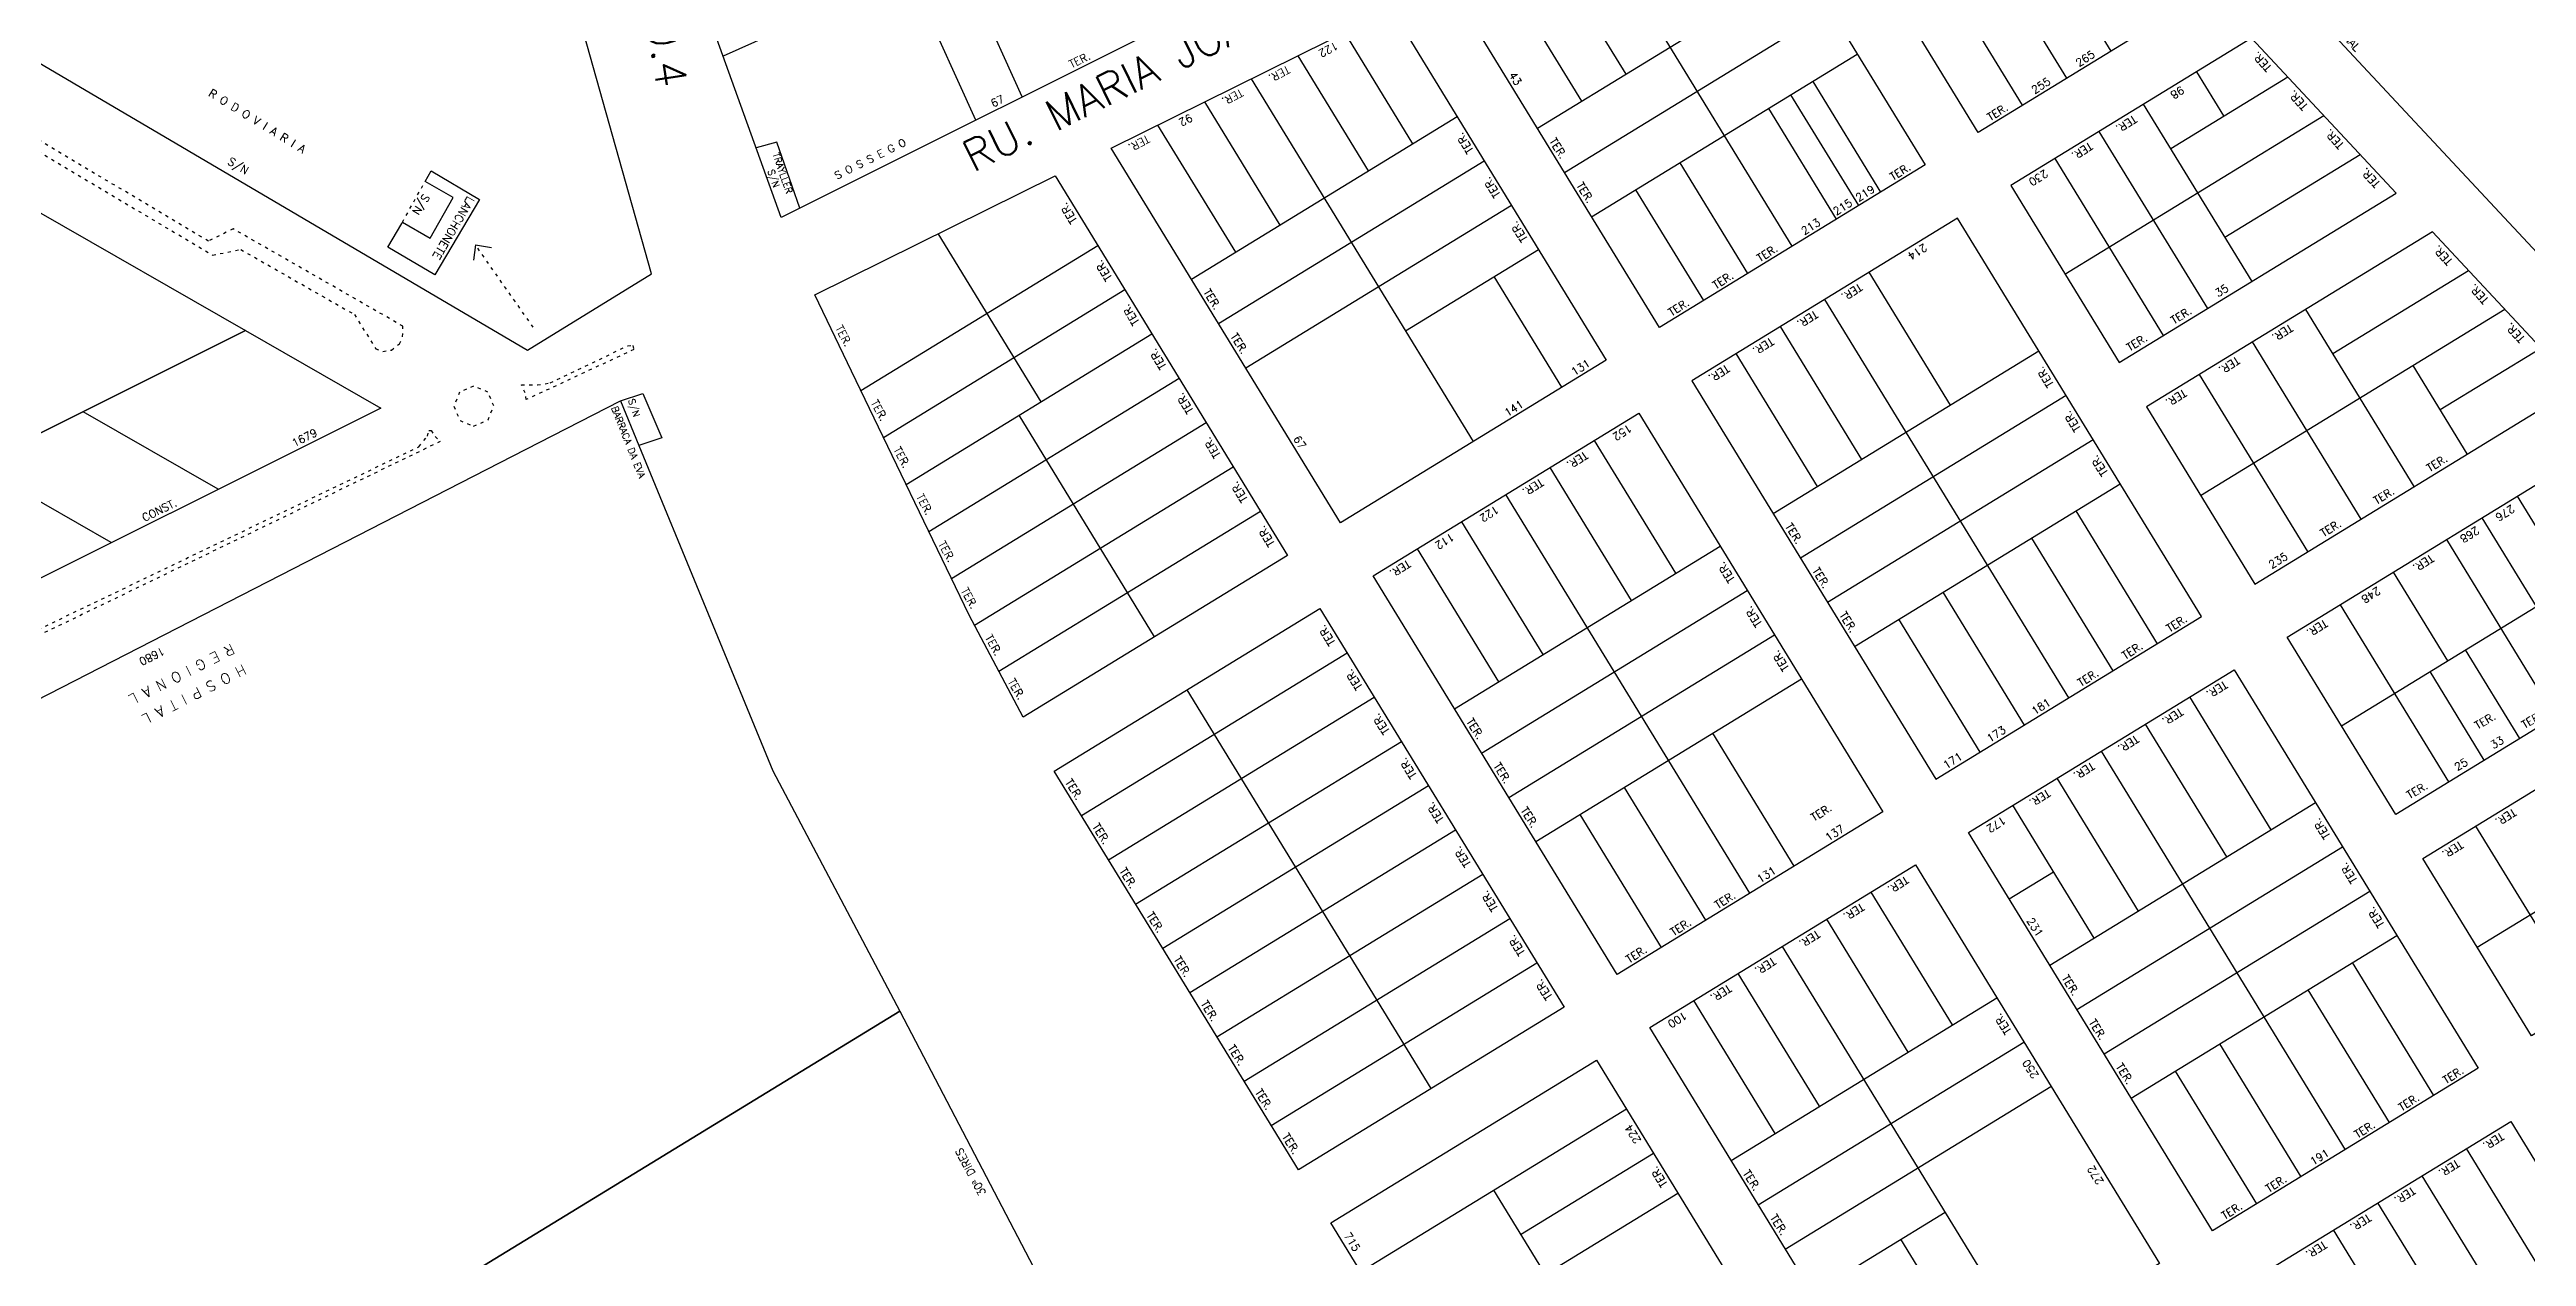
# Model space of a CAD drawing. Extents: x 714896 to 749292, y 8417558 to 8447149.
# Drawn here: x 741195.1 to 741672.1, y 8427460.9 to 8427693.3 of the extents above; entities that cross this region are included whole.
import ezdxf

# ---------------------------------------------------------------- set-up
doc = ezdxf.new("R2010")
doc.units = 0
doc.header["$MEASUREMENT"] = 0
doc.linetypes.add('ACAD_ISO03W100', pattern=[30, 12, -18])
for name, color, linetype in [('LOTE', 7, 'CONTINUOUS'), ('NUM-PORTA', 7, 'CONTINUOUS'), ('QUADRA', 6, 'CONTINUOUS'), ('TEXTO', 7, 'CONTINUOUS'), ('TEXTODERUA', 3, 'CONTINUOUS')]:
    doc.layers.add(name, color=color, linetype=linetype)
doc.styles.add('ROMANS', font='ROMANS.SHX', dxfattribs={"height": 1.5})

msp = doc.modelspace()

# ---------------------------------------------------------------- linework, layer by layer
at = {"layer": 'LOTE', "color": 7}
for p, q in [((741382.43, 8427684.22, 537.52), (741357.22, 8427739.7, 537.52)), ((741373.49, 8427679.74, 537.52), (741348.06, 8427735.67, 537.52)), ((741406.22, 8427728.59), (741324.8, 8427692.02)), ((741583.6, 8427687.81), (741560.1, 8427726.19)), ((741530.72, 8427655.43), (741491.36, 8427719.72)), ((741498.7, 8427688.59), (741482.36, 8427715.27)), ((741490.17, 8427683.37), (741473.36, 8427710.82)), ((741592.13, 8427693.03), (741579.07, 8427714.35)), ((741481.64, 8427678.15), (741532.81, 8427709.48)), ((741486.86, 8427669.62), (741538.03, 8427700.95)), ((741575.07, 8427682.59), (741562.02, 8427703.91)), ((741457.66, 8427675.19), (741444.56, 8427696.58)), ((741449.13, 8427669.97), (741435.55, 8427692.13)), ((741492.08, 8427661.09, 538.18), (741543.25, 8427692.42, 538.18)), ((741469.32, 8427617.84), (741426.55, 8427687.68)), ((741547.78, 8427665.88), (741534.72, 8427687.2)), ((741603.61, 8427674.27), (741626.15, 8427688.06)), ((741613.85, 8427680.53), (741608.63, 8427689.06)), ((741432.07, 8427659.52), (741417.55, 8427683.23)), ((741539.25, 8427660.66), (741526.2, 8427681.98)), ((741543.52, 8427663.27), (741530.46, 8427684.59)), ((741619.28, 8427648.68), (741598.39, 8427682.8)), ((741423.54, 8427654.3), (741408.55, 8427678.78)), ((741415.01, 8427649.08), (741466.18, 8427680.41)), ((741583.25, 8427650.07), (741633.11, 8427680.6)), ((741610.75, 8427643.46), (741589.86, 8427677.57)), ((741420.24, 8427640.55), (741471.41, 8427671.88)), ((741602.22, 8427638.24), (741581.34, 8427672.35)), ((741614.06, 8427657.21), (741640.08, 8427673.14)), ((741522.19, 8427650.21), (741509.14, 8427671.53)), ((741425.46, 8427632.02), (741476.63, 8427663.35)), ((741513.67, 8427644.99), (741500.61, 8427666.31)), ((741386.07, 8427625.49), (741366.24, 8427657.87)), ((741351.33, 8427627.67), (741396.95, 8427655.6)), ((741456.26, 8427639.16), (741481.85, 8427654.82)), ((741486.37, 8427628.28), (741473.32, 8427649.6)), ((741561.18, 8427624.84), (741545.52, 8427650.42)), ((741634.84, 8427634.76), (741660.97, 8427650.76)), ((741355.69, 8427618.62), (741402.17, 8427647.08)), ((741583.98, 8427568.44), (741536.99, 8427645.2)), ((741609.36, 8427607.43), (741667.94, 8427643.3)), ((741650.51, 8427609.17), (741629.62, 8427643.29)), ((741360.05, 8427609.56), (741407.39, 8427638.55)), ((741544.13, 8427614.39), (741528.46, 8427639.98)), ((741535.6, 8427609.17), (741519.93, 8427634.76)), ((741527.07, 8427603.95), (741578.24, 8427635.28)), ((741640.27, 8427602.91), (741619.38, 8427637.02)), ((741655.52, 8427623.97), (741674.9, 8427635.84)), ((741364.41, 8427600.51), (741412.61, 8427630.02)), ((741630.04, 8427596.64), (741609.15, 8427630.75)), ((741660.74, 8427615.44), (741650.3, 8427632.5)), ((741532.29, 8427595.42), (741583.46, 8427626.75)), ((741368.77, 8427591.45), (741417.83, 8427621.49)), ((741407.91, 8427580.24), (741381.8, 8427622.88)), ((741508.31, 8427592.46), (741492.64, 8427618.05)), ((741537.51, 8427586.89), (741588.68, 8427618.22)), ((741373.21, 8427582.44), (741423.06, 8427612.96)), ((741499.78, 8427587.24), (741484.11, 8427612.82)), ((741542.73, 8427578.36, 538.18), (741593.9, 8427609.69, 538.18)), ((741522.58, 8427530.85), (741475.58, 8427607.6)), ((741680.86, 8427590.24), (741670.42, 8427607.29)), ((741377.91, 8427573.59), (741428.28, 8427604.43)), ((741482.72, 8427576.8), (741467.06, 8427602.38)), ((741601.04, 8427578.89), (741585.38, 8427604.47)), ((741636.51, 8427563.08), (741699.62, 8427601.73)), ((741674.04, 8427586.06), (741663.59, 8427603.12)), ((741474.19, 8427571.57), (741458.53, 8427597.16)), ((741465.66, 8427566.35), (741516.83, 8427597.68)), ((741592.51, 8427573.67), (741576.85, 8427599.25)), ((741677.66, 8427564.83), (741656.77, 8427598.94)), ((741656.98, 8427575.62), (741646.54, 8427592.67)), ((741470.89, 8427557.82), (741522.06, 8427589.15)), ((741575.46, 8427563.22), (741559.79, 8427588.81)), ((741657.19, 8427552.29), (741636.3, 8427586.41)), ((741566.93, 8427558), (741551.26, 8427583.59)), ((741393.82, 8427545.81), (741444.99, 8427577.14, 551.24)), ((741476.11, 8427549.3), (741527.28, 8427580.63)), ((741670.84, 8427560.65), (741660.39, 8427577.71)), ((741481.33, 8427540.77), (741532.5, 8427572.1)), ((741664.01, 8427556.47), (741653.57, 8427573.53)), ((741399.04, 8427537.28), (741450.21, 8427568.62)), ((741461.18, 8427493.25, 551.24), (741414.18, 8427570.01, 551.24)), ((741622.97, 8427543.07), (741607.31, 8427568.65)), ((741614.44, 8427537.85), (741598.78, 8427563.43)), ((741404.26, 8427528.76), (741455.43, 8427560.09, 551.24)), ((741531.11, 8427536.07), (741515.44, 8427561.65)), ((741637.25, 8427481.45), (741590.25, 8427558.21)), ((741662.62, 8427520.44), (741724.27, 8427558.19)), ((741597.39, 8427527.4), (741581.72, 8427552.99)), ((741409.48, 8427520.23), (741460.65, 8427551.56)), ((741514.05, 8427525.63), (741498.39, 8427551.21)), ((741588.86, 8427522.18), (741573.19, 8427547.77)), ((741580.33, 8427516.96), (741631.5, 8427548.29)), ((741414.7, 8427511.7), (741465.87, 8427543.03)), ((741505.52, 8427520.4), (741489.86, 8427545.99)), ((741683.3, 8427509.65), (741662.41, 8427543.77)), ((741585.55, 8427508.43), (741636.72, 8427539.76)), ((741419.92, 8427503.17), (741471.1, 8427534.5)), ((741572.5, 8427529.75), (741581.03, 8427534.97)), ((741561.57, 8427505.47, 538.18), (741545.9, 8427531.06, 538.18)), ((741590.77, 8427499.9), (741641.94, 8427531.23)), ((741425.15, 8427494.64), (741476.32, 8427525.97)), ((741553.04, 8427500.25, 538.18), (741537.37, 8427525.84, 538.18)), ((741575.84, 8427443.86, 538.18), (741528.85, 8427520.61, 538.18)), ((741596, 8427491.37, 538.18), (741647.17, 8427522.7, 538.18)), ((741430.37, 8427486.11), (741481.54, 8427517.44)), ((741535.98, 8427489.81, 538.18), (741520.32, 8427515.39, 538.18)), ((741654.3, 8427491.9), (741638.64, 8427517.48)), ((741527.45, 8427484.58, 538.18), (741511.79, 8427510.17, 538.18)), ((741518.93, 8427479.36, 538.18), (741570.1, 8427510.69, 538.18)), ((741645.77, 8427486.68), (741630.11, 8427512.26)), ((741524.15, 8427470.83, 538.18), (741575.32, 8427502.17, 538.18)), ((741628.72, 8427476.23), (741613.05, 8427501.82)), ((741620.19, 8427471.01), (741604.52, 8427496.6)), ((741529.37, 8427462.31, 538.18), (741580.54, 8427493.64, 538.18)), ((741676.23, 8427456.08), (741660.57, 8427481.66)), ((741667.71, 8427450.86), (741652.04, 8427476.44)), ((741534.59, 8427453.78, 1076.36), (741560.18, 8427469.44, 1076.36)), ((741690.51, 8427394.46), (741643.51, 8427471.22)), ((741567.31, 8427438.64, 538.18), (741551.65, 8427464.22, 538.18)), ((741650.65, 8427440.41), (741634.98, 8427466))]:
    msp.add_line(p, q, dxfattribs=at)
at = {"layer": 'LOTE', "color": 7, "linetype": 'ACAD_ISO03W100', "ltscale": 0.05}
for points, elevation in [([(741263.14, 8427640.03), (741230.45, 8427658.78), (741225.66, 8427656.44), (741175.79, 8427686.12), (741178.32, 8427688.6), (741177.46, 8427689.32), (741173.42, 8427691.45), (741171.87, 8427691.35), (741170.43, 8427690.6), (741169.71, 8427689.13), (741169.68, 8427687.32), (741170.66, 8427685.71), (741172.19, 8427684.87), (741173.54, 8427685.23), (741226.48, 8427653.72), (741231.92, 8427654.81), (741253.79, 8427642.3), (741257.89, 8427635.71), (741259.28, 8427635.18), (741260.94, 8427635.43), (741262.46, 8427636.63), (741263.06, 8427638.01), (741263.14, 8427640.03)], 538.85), ([(741286.9, 8427625.9), (741286.7, 8427627.18), (741285.96, 8427628.72), (741289.04, 8427628.76), (741291.5, 8427629.11), (741306.45, 8427636.28), (741307.41, 8427636.33), (741307.6, 8427635.55), (741286.9, 8427625.9)], 539.01)]:
    msp.add_lwpolyline(points, close=True, dxfattribs=dict(at, elevation=elevation))
at = {"layer": 'LOTE', "color": 7, "linetype": 'CONTINUOUS', "flags": 128}
for points in [[(741335.15, 8427675.48), (741331.16, 8427674.41)], [(741339.58, 8427662.79), (741335.15, 8427675.48)], [(741151.57, 8427598.62), (741232.84, 8427639.19)], [(741151.57, 8427598.62), (741232.84, 8427639.19)], [(741227.55, 8427608.64), (741201.53, 8427623.56)], [(741206.97, 8427598.37), (741180.95, 8427613.29)]]:
    msp.add_lwpolyline(points, dxfattribs=at)
at = {"layer": 'LOTE', "color": 7, "ltscale": 0.05, "flags": 128}
for points in [[(741269.3, 8427649.94), (741260.23, 8427655.24), (741262.91, 8427659.8), (741263.03, 8427660.07), (741268.35, 8427657.02), (741272.78, 8427664.86), (741267.39, 8427667.9), (741268.55, 8427669.95), (741277.89, 8427664.46), (741269.3, 8427649.94)], [(741277.1, 8427655.69), (741276.73, 8427652.78)], [(741277.1, 8427655.69), (741280.22, 8427655.18)]]:
    msp.add_lwpolyline(points, dxfattribs=at)
at = {"layer": 'LOTE', "color": 7, "linetype": 'ACAD_ISO03W100', "ltscale": 0.05, "flags": 128}
for points in [[(741263.03, 8427660.07), (741267.39, 8427667.9)], [(741288.24, 8427639.83), (741277.1, 8427655.69)]]:
    msp.add_lwpolyline(points, dxfattribs=at)
at = {"layer": 'LOTE', "color": 7, "linetype": 'ACAD_ISO03W100', "ltscale": 0.05}
msp.add_lwpolyline([(741276.72, 8427620.82), (741279.52, 8427621.98), (741280.61, 8427624.69), (741279.5, 8427627.36), (741276.73, 8427628.49), (741274.05, 8427627.36), (741272.94, 8427624.62), (741274.14, 8427621.87), (741276.72, 8427620.82)], close=True, dxfattribs=at)
at = {"layer": 'LOTE', "color": 7}
msp.add_lwpolyline([(741305.05, 8427625.69), (741308.58, 8427617.06)], dxfattribs=at)
at = {"layer": 'LOTE', "color": 7, "linetype": 'ACAD_ISO03W100', "ltscale": 0.05, "elevation": 539.01}
msp.add_lwpolyline([(741183.46, 8427577.09), (741266.22, 8427616.83), (741267.84, 8427618.86), (741268.13, 8427619.96), (741268.56, 8427619.97), (741269.34, 8427618.79), (741270.3, 8427617.83), (741270.3, 8427617.83), (741190.03, 8427579.05)], dxfattribs=at)
at = {"layer": 'LOTE', "color": 7, "elevation": 538.01}
for points in [[(741447.6, 8427457.97), (741498.77, 8427489.3)], [(741478.41, 8427465.11), (741503.99, 8427480.77)], [(741457.52, 8427441.77), (741508.69, 8427473.1)], [(741473.19, 8427473.64), (741483.11, 8427457.43)]]:
    msp.add_lwpolyline(points, dxfattribs=at)
at = {"layer": 'QUADRA', "color": 6, "linetype": 'CONTINUOUS'}
for points in [[(741692.31, 8427634.77), (741574.61, 8427760.87), (741635.46, 8427790.95), (741711.58, 8427646.57), (741692.31, 8427634.77)], [(741529.17, 8427738.41), (741563.37, 8427755.31), (741610.83, 8427704.48), (741566.54, 8427677.36), (741529.17, 8427738.41)], [(741177.59, 8427583.7), (741162.38, 8427576.11), (741128.22, 8427595.74), (741028.5, 8427653.03), (741073.25, 8427730.67), (741232.84, 8427639.19), (741151.57, 8427598.62), (741177.59, 8427583.7)], [(741505.14, 8427639.77), (741464.36, 8427706.37), (741518.37, 8427733.07), (741556.31, 8427671.1), (741505.14, 8427639.77)], [(741494.9, 8427633.5), (741443.73, 8427602.17), (741399.55, 8427674.34), (741453.56, 8427701.03), (741494.9, 8427633.5)], [(741342.45, 8427646.11), (741388.75, 8427669), (741433.5, 8427595.91), (741382.61, 8427564.75), (741372.17, 8427584.39), (741349.54, 8427631.39), (741342.45, 8427646.11)], [(741258.87, 8427624.27), (741177.59, 8427583.7), (741151.57, 8427598.62), (741232.84, 8427639.19), (741258.87, 8427624.27)], [(741388.59, 8427554.34), (741439.76, 8427585.67), (741486.76, 8427508.92), (741435.59, 8427477.59), (741388.59, 8427554.34)], [(741270.46, 8427334.33), (741230.39, 8427376.26), (741313.38, 8427417.31), (741275.4, 8427457.06), (741358.84, 8427508.1), (741389.86, 8427448.74), (741270.46, 8427334.33)]]:
    msp.add_lwpolyline(points, close=True, dxfattribs=at)
at = {"layer": 'QUADRA', "color": 6}
for points in [[(741277.39, 8427769.69), (741177.4, 8427699.96), (741287.12, 8427635.43), (741310.99, 8427650.12), (741277.39, 8427769.69)], [(741619.18, 8427695.53), (741572.81, 8427667.13), (741593.69, 8427633.02), (741647.04, 8427665.68), (741619.18, 8427695.53)], [(741562.57, 8427660.86), (741511.4, 8427629.53), (741558.4, 8427552.78), (741609.57, 8427584.11), (741562.57, 8427660.86)], [(741598.92, 8427624.49), (741619.8, 8427590.38), (741681.87, 8427628.38), (741654.01, 8427658.22), (741598.92, 8427624.49)], [(741548.16, 8427546.51), (741496.99, 8427515.18), (741450, 8427591.94), (741501.17, 8427623.27), (741548.16, 8427546.51)], [(741710.07, 8427584.67), (741646.96, 8427546.03), (741626.07, 8427580.14), (741689.18, 8427618.78), (741710.07, 8427584.67)], [(741662.83, 8427497.12), (741611.66, 8427465.79), (741564.66, 8427542.54), (741615.84, 8427573.88), (741662.83, 8427497.12)], [(741714.92, 8427575.92), (741733.62, 8427540.46), (741673.07, 8427503.39), (741652.18, 8427537.5), (741714.92, 8427575.92)], [(741716.09, 8427410.13), (741664.92, 8427378.8), (741617.93, 8427455.56), (741669.1, 8427486.89), (741716.09, 8427410.13)]]:
    msp.add_lwpolyline(points, close=True, dxfattribs=at)
at = {"layer": 'QUADRA', "linetype": 'CONTINUOUS'}
msp.add_lwpolyline([(741392, 8427755), (741420, 8427703), (741336, 8427661), (741323, 8427697), (741317, 8427722), (741392, 8427755)], close=True, dxfattribs=at)
at = {"layer": 'QUADRA', "color": 6, "linetype": 'CONTINUOUS'}
for points, elevation in [([(741109.52, 8427502.72), (741160.16, 8427551.4), (741284.25, 8427615.02), (741305.05, 8427625.69), (741309.35, 8427627.05), (741313.01, 8427618.56), (741308.58, 8427617.06), (741334.4, 8427554.41), (741358.84, 8427508.1), (741275.4, 8427457.06), (741313.38, 8427417.31), (741230.39, 8427376.26), (741109.52, 8427502.72)], 540.75), ([(741493.03, 8427498.68), (741540.02, 8427421.93), (741488.85, 8427390.6), (741441.86, 8427467.35), (741493.03, 8427498.68)], 538.01)]:
    msp.add_lwpolyline(points, close=True, dxfattribs=dict(at, elevation=elevation))
at = {"layer": 'QUADRA', "color": 6, "elevation": 538.18}
msp.add_lwpolyline([(741601.43, 8427459.52), (741550.26, 8427428.19), (741503.26, 8427504.95), (741554.43, 8427536.28), (741601.43, 8427459.52)], close=True, dxfattribs=at)

# ---------------------------------------------------------------- texts
at = {"layer": 'NUM-PORTA', "style": 'ROMANS'}
for s, rotation, p in [('122', 207.7697, (741442.74, 8427694.87)), ('265', 32.4342, (741585.93, 8427689.94)), ('43', 302.4342, (741476.07, 8427688.42, 538.18)), ('255', 32.4342, (741577.4, 8427684.72)), ('98', 212.4342, (741605.58, 8427686.35)), ('67', 25.754, (741376.8, 8427682.16)), ('92', 207.7697, (741414.68, 8427680.99)), ('219', 32.4342, (741543.53, 8427663.98)), ('230', 212.4342, (741579.36, 8427670.29)), ('215', 32.4342, (741539.2, 8427661.33)), ('213', 32.4342, (741533.05, 8427657.56)), ('214', 212.4342, (741556.08, 8427656.04)), ('35', 31.654, (741612.74, 8427645.59)), ('131', 32.4342, (741488.74, 8427630.43)), ('141', 32.4342, (741475.87, 8427622.55)), ('152', 212.4342, (741499.23, 8427621.23)), ('67', 302.4342, (741434.54, 8427618.37)), ('122', 212.4342, (741473.61, 8427605.54)), ('276', 212.4342, (741669.25, 8427605.73)), ('268', 212.4342, (741662.43, 8427601.55)), ('112', 212.4342, (741465.03, 8427600.29)), ('235', 31.654, (741623.05, 8427593.28)), ('248', 212.4342, (741643.42, 8427589.92)), ('1680', 207.0244, (741216.75, 8427578.29)), ('181', 32.4342, (741577.41, 8427565.12)), ('173', 32.4342, (741568.77, 8427559.83)), ('171', 32.4342, (741560.39, 8427554.7)), ('33', 30.3356, (741665.73, 8427558.58)), ('25', 30.3356, (741658.81, 8427554.35)), ('137', 32.4342, (741537.67, 8427540.79)), ('172', 212.4342, (741571.25, 8427545.73)), ('131', 32.4342, (741524.52, 8427532.74)), ('231', 302.4342, (741575.8, 8427525.53, -538.18)), ('100', 212.4342, (741509.85, 8427508.13, 538.18)), ('250', 122.4342, (741578.26, 8427495.74)), ('224', 121.8551, (741501.67, 8427483.2)), ('191', 32.4342, (741631.05, 8427478.36)), ('272', 122.4342, (741590.75, 8427475.32)), ('715', 301.8551, (741444.29, 8427464.95))]:
    msp.add_text(s, height=1.5, rotation=rotation, dxfattribs=at).set_placement(p)
at = {"layer": 'NUM-PORTA', "color": 7, "style": 'ROMANS'}
for s, height, rotation, p in [('S/N', 1.539, 329.126, (741229.22, 8427671.35)), ('S/N', 1.3, 289.386, (741333.35, 8427669.96)), ('S/N', 1.539, 237.6166, (741267.11, 8427665.69)), ('S/N', 1.3, 288.8839, (741306.47, 8427625.81)), ('1679', 1.5, 26.1887, (741242.2, 8427616.77))]:
    msp.add_text(s, height=height, rotation=rotation, dxfattribs=at).set_placement(p)
at = {"layer": 'TEXTO', "style": 'ROMANS'}
for s, height, rotation, p in [('AREA INSTITUCIONAL', 1.5, 312.9905, (741625.54, 8427707.53)), ('TER.', 1.5, 25.754, (741391.87, 8427689.7)), ('TER.', 1.5, 132.447, (741623.18, 8427689.95)), ('TER.', 1.5, 207.7697, (741433.44, 8427690.27)), ('R O D O V I A R I A', 1.5574, 328.356, (741225.54, 8427684.51)), ('TER.', 1.5, 207.7697, (741424.44, 8427685.82)), ('TER.', 1.5, 32.4342, (741568.87, 8427679.49)), ('TER.', 1.5, 132.447, (741630.15, 8427682.49)), ('TER.', 1.5, 207.7697, (741406.44, 8427676.92)), ('TER.', 1.5, 122.4342, (741469.41, 8427673.89)), ('TER.', 1.5, 302.4342, (741483.86, 8427675.7, 538.18)), ('TER.', 1.5, 212.4342, (741596.45, 8427680.76)), ('TER.', 1.5, 132.447, (741637.11, 8427675.03)), ('TRAYLLER', 1.3, 289.386, (741334.3, 8427673.18)), ('S O S S E G O', 1.4623, 26.3018, (741346.71, 8427668.27)), ('TER.', 1.5, 212.4342, (741587.93, 8427675.54)), ('TER.', 1.5, 122.4342, (741474.63, 8427665.36)), ('TER.', 1.5, 302.4342, (741489.08, 8427667.17, 538.18)), ('TER.', 1.5, 32.4342, (741550.11, 8427668.01)), ('TER.', 1.5, 132.447, (741644.08, 8427667.57)), ('LANCHONETE', 1.6, 239.5359, (741275.62, 8427665.21)), ('TER.', 1.5, 121.639, (741393.07, 8427660.39, -538.18)), ('TER.', 1.5, 122.4342, (741479.85, 8427656.83)), ('TER.', 1.5, 121.639, (741399.83, 8427649.34, -538.18)), ('TER.', 1.5, 32.4342, (741524.52, 8427652.34)), ('TER.', 1.5, 132.447, (741658.01, 8427652.65)), ('TER.', 1.5, 32.4342, (741516, 8427647.12)), ('TER.', 1.5, 212.4342, (741543.58, 8427648.38)), ('TER.', 1.5, 132.447, (741664.97, 8427645.18)), ('TER.', 1.5, 121.639, (741405.05, 8427640.81, -538.18)), ('TER.', 1.5, 302.4342, (741417.23, 8427646.63)), ('TER.', 1.5, 32.4342, (741507.47, 8427641.9)), ('TER.', 1.5, 31.654, (741604.21, 8427640.37)), ('TER.', 1.5, 297.282, (741346.4, 8427639.73, -538.18)), ('TER.', 1.5, 302.4342, (741422.45, 8427638.11)), ('TER.', 1.5, 212.4342, (741535.05, 8427643.16)), ('TER.', 1.5, 212.4342, (741626.51, 8427640.53)), ('TER.', 1.5, 132.447, (741671.94, 8427637.72)), ('TER.', 1.5, 121.639, (741410.27, 8427632.29, -538.18)), ('TER.', 1.5, 212.4342, (741526.52, 8427637.94)), ('TER.', 1.5, 31.654, (741595.68, 8427635.15)), ('TER.', 1.5, 212.4342, (741616.27, 8427634.26)), ('TER.', 1.5, 212.4342, (741517.99, 8427632.72)), ('TER.', 1.5, 122.4342, (741581.18, 8427628.85, -538.18)), ('BARRACA DA EVA', 1.3, 291.6877, (741303.22, 8427624.32)), ('TER.', 1.5, 298.4583, (741353.2, 8427625.34, -538.18)), ('TER.', 1.5, 121.639, (741415.49, 8427623.76, -538.18)), ('TER.', 1.5, 212.4342, (741606.04, 8427628)), ('TER.', 1.5, 122.4342, (741586.4, 8427620.32, -538.18)), ('TER.', 1.5, 298.4583, (741357.56, 8427616.29, -538.18)), ('TER.', 1.5, 121.639, (741420.72, 8427615.23, -538.18)), ('TER.', 1.5, 212.4342, (741490.7, 8427616.01)), ('TER.', 1.5, 122.4342, (741591.62, 8427611.79, -538.18)), ('TER.', 1.5, 31.654, (741653.49, 8427611.91)), ('TER.', 1.5, 121.639, (741425.94, 8427606.7, -538.18)), ('TER.', 1.5, 212.4342, (741482.17, 8427610.79)), ('CONST.', 1.5, 26.1887, (741213.36, 8427602.36)), ('TER.', 1.5, 298.2108, (741361.95, 8427607.24, -538.18)), ('TER.', 1.5, 31.654, (741643.25, 8427605.65)), ('TER.', 1.5, 121.639, (741431.16, 8427598.17, -538.18)), ('TER.', 1.5, 302.4342, (741529.29, 8427601.51, -538.18)), ('TER.', 1.5, 31.654, (741633.02, 8427599.38)), ('TER.', 1.5, 299.3643, (741366.17, 8427598.13, -538.18)), ('TER.', 1.5, 212.4342, (741653.66, 8427596.18)), ('TER.', 1.5, 212.4342, (741456.59, 8427595.12)), ('TER.', 1.5, 122.4342, (741519.77, 8427591.25, -1076.36)), ('TER.', 1.5, 302.4342, (741534.51, 8427592.98, -538.18)), ('TER.', 1.5, 298.9053, (741370.56, 8427589.15, -538.18)), ('TER.', 1.5, 122.4342, (741524.99, 8427582.73, -1076.36)), ('TER.', 1.5, 122.4342, (741442.83, 8427579.1, -538.18)), ('TER.', 1.5, 302.4342, (741539.73, 8427584.45)), ('TER.', 1.5, 32.4342, (741603.37, 8427581.02)), ('TER.', 1.5, 212.4342, (741633.19, 8427583.65)), ('R E G I O N A L', 2, 207.0244, (741230.01, 8427578.96)), ('TER.', 1.5, 299.4615, (741375.19, 8427580.11, -538.18)), ('TER.', 1.5, 122.4342, (741530.22, 8427574.2, -1076.36)), ('TER.', 1.5, 32.4342, (741594.84, 8427575.8)), ('H O S P I T A L', 2, 206.9587, (741232.26, 8427574.99)), ('TER.', 1.5, 300.2198, (741379.6, 8427571.62, -538.18)), ('TER.', 1.5, 122.4342, (741448.05, 8427570.58, -538.18)), ('TER.', 1.5, 32.4342, (741586.31, 8427570.57)), ('TER.', 1.5, 212.4342, (741613.9, 8427571.84)), ('TER.', 1.5, 122.4342, (741453.27, 8427562.05, -538.18)), ('TER.', 1.5, 302.4342, (741467.88, 8427563.91, -538.18)), ('TER.', 1.5, 212.4342, (741605.37, 8427566.61)), ('TER.', 1.5, 30.3356, (741662.72, 8427562.34)), ('TER.', 1.5, 30.3356, (741671.73, 8427562.48)), ('TER.', 1.5, 212.4342, (741596.84, 8427561.39)), ('TER.', 1.5, 302.4342, (741390.62, 8427552.22, -538.18)), ('TER.', 1.5, 122.4342, (741458.49, 8427553.52, 13.06)), ('TER.', 1.5, 302.4342, (741473.1, 8427555.38, -538.18)), ('TER.', 1.5, 212.4342, (741588.31, 8427556.17)), ('TER.', 1.5, 122.4342, (741463.71, 8427544.99, -538.18)), ('TER.', 1.5, 212.4342, (741579.78, 8427550.95)), ('TER.', 1.5, 30.3356, (741649.62, 8427548.94)), ('TER.', 1.5, 302.4342, (741395.84, 8427543.69, -538.18)), ('TER.', 1.5, 302.4342, (741478.33, 8427546.85)), ('TER.', 1.5, 32.4342, (741534.92, 8427544.62)), ('TER.', 1.5, 122.4342, (741634.44, 8427541.86, -538.18)), ('TER.', 1.5, 212.4342, (741669.53, 8427547.27)), ('TER.', 1.5, 122.4342, (741468.93, 8427536.46, -538.18)), ('TER.', 1.5, 212.4342, (741659.3, 8427541.01)), ('TER.', 1.5, 302.4342, (741401.06, 8427535.16, -538.18)), ('TER.', 1.5, 212.4342, (741552.49, 8427534.24, 538.18)), ('TER.', 1.5, 122.4342, (741639.66, 8427533.33, -538.18)), ('TER.', 1.5, 122.4342, (741474.16, 8427527.93, -538.18)), ('TER.', 1.5, 32.4342, (741516.38, 8427527.76)), ('TER.', 1.5, 212.4342, (741543.96, 8427529.02, 538.18)), ('TER.', 1.5, 302.4342, (741406.28, 8427526.63, -538.18)), ('TER.', 1.5, 32.4342, (741507.85, 8427522.53)), ('TER.', 1.5, 122.4342, (741644.88, 8427524.8, -538.18)), ('TER.', 1.5, 122.4342, (741479.38, 8427519.4, -538.18)), ('TER.', 1.5, 32.4342, (741499.32, 8427517.31)), ('TER.', 1.5, 212.4342, (741535.44, 8427523.8, 538.18)), ('TER.', 1.5, 302.4342, (741411.5, 8427518.1, -538.18)), ('TER.', 1.5, 212.4342, (741526.91, 8427518.58, 538.18)), ('TER.', 1.5, 302.4342, (741582.55, 8427514.52, -538.18)), ('TER.', 1.5, 302.4342, (741416.73, 8427509.57, -538.18)), ('TER.', 1.5, 122.4342, (741484.6, 8427510.88, -538.18)), ('TER.', 1.5, 212.4342, (741518.38, 8427513.35, 538.18)), ('TER.', 1.5, 122.4342, (741573.03, 8427504.27)), ('TER.', 1.5, 302.4342, (741587.77, 8427505.99, -538.18)), ('TER.', 1.5, 302.4342, (741421.95, 8427501.05, -538.18)), ('TER.', 1.5, 302.4342, (741592.99, 8427497.46)), ('TER.', 1.5, 32.4342, (741656.63, 8427494.03)), ('TER.', 1.5, 302.4342, (741427.17, 8427492.52, -538.18)), ('TER.', 1.5, 32.4342, (741648.1, 8427488.81)), ('TER.', 1.5, 32.4342, (741639.58, 8427483.58)), ('30ª DIRES', 1.5, 118.0613, (741375.49, 8427473.08)), ('TER.', 1.5, 302.4342, (741432.39, 8427483.99, -538.18)), ('TER.', 1.5, 212.4342, (741667.16, 8427484.85)), ('TER.', 1.5, 121.8551, (741506.8, 8427474.81)), ('TER.', 1.5, 302.4342, (741521.14, 8427476.92)), ('TER.', 1.5, 32.4342, (741622.52, 8427473.14)), ('TER.', 1.5, 212.4342, (741658.63, 8427479.63)), ('TER.', 1.5, 212.4342, (741650.1, 8427474.4)), ('TER.', 1.5, 302.4342, (741526.37, 8427468.39)), ('TER.', 1.5, 32.4342, (741613.99, 8427467.92)), ('TER.', 1.5, 212.4342, (741641.57, 8427469.18)), ('TER.', 1.5, 212.4342, (741633.04, 8427463.96))]:
    msp.add_text(s, height=height, rotation=rotation, dxfattribs=at).set_placement(p)
at = {"layer": 'TEXTODERUA', "style": 'ROMANS'}
for s, rotation, p in [('AV. PREF. JOSE NEVES TEIXEIRA - LOG. 2600.4     ', 278.4574, (741283.41, 8427878.25)), ('RU. MARIA JOAQUINA - LOG. 2830.9', 26.2472, (741372.92, 8427669.59)), ('RU. PROF. ARLINDA P. DONATO - LOG. 2640.3', 313.8535, (741106.33, 8427494.88))]:
    msp.add_text(s, height=6, rotation=rotation, dxfattribs=at).set_placement(p)

doc.saveas('drawing.dxf')
